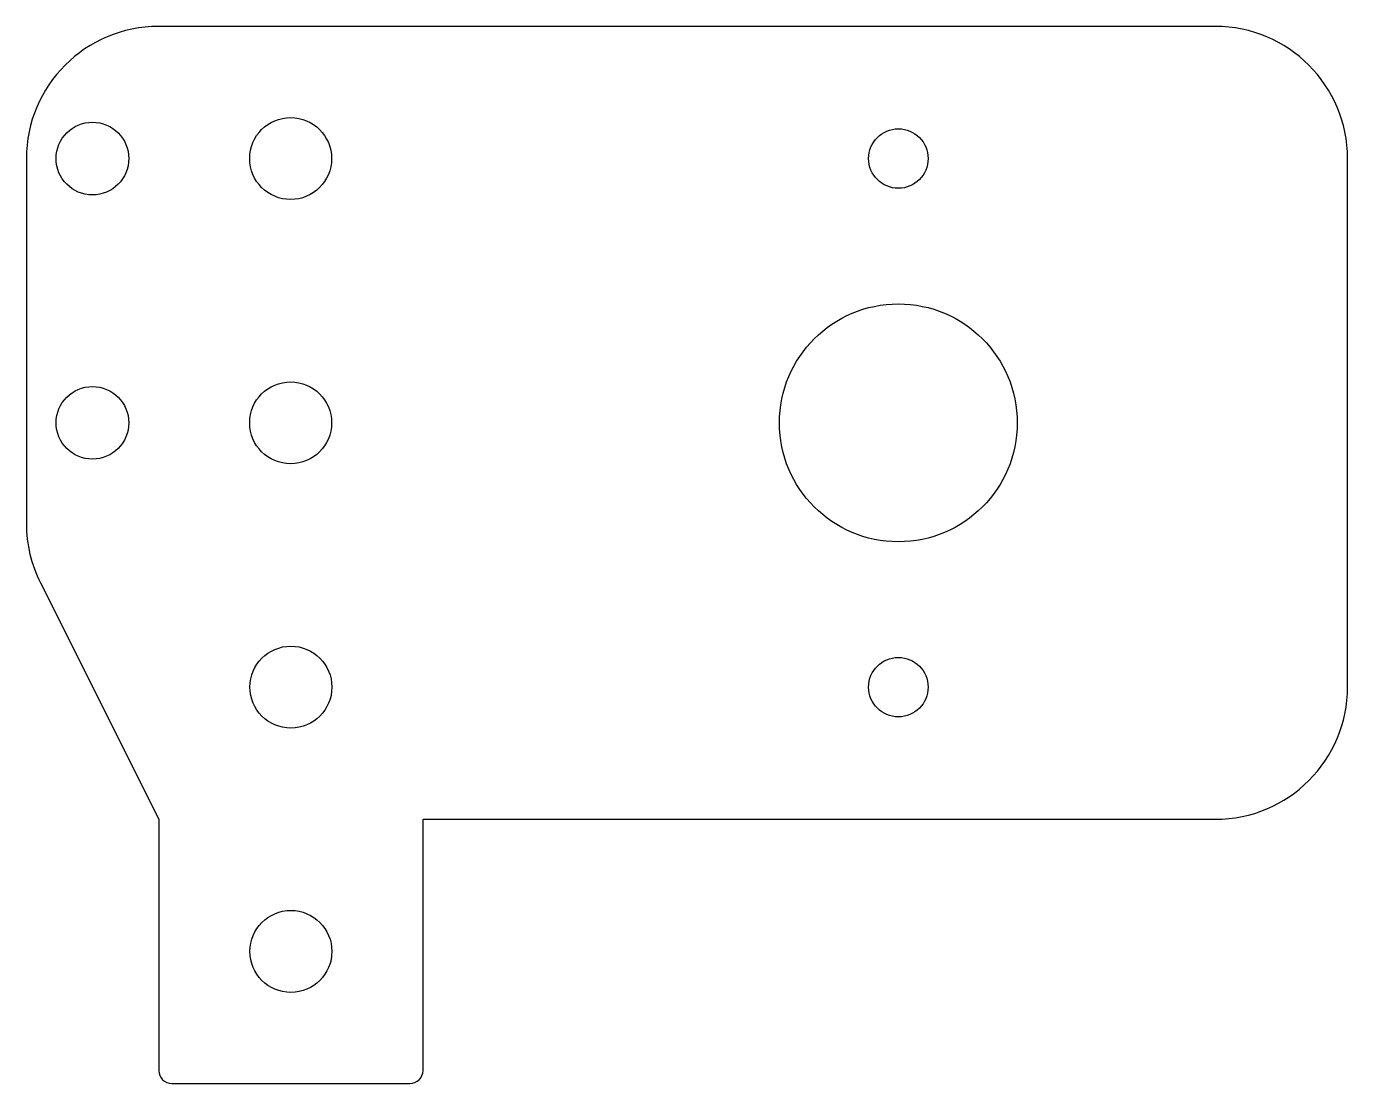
# Model space of a CAD drawing. Header units: millimetres. Extents: x -61.1 to 38.9, y -80.5 to -0.5.
import ezdxf

# ---------------------------------------------------------------- set-up
doc = ezdxf.new("R2010")
doc.units = ezdxf.units.MM
doc.layers.get('0').update_dxf_attribs({"linetype": 'CONTINUOUS'})

msp = doc.modelspace()

# ---------------------------------------------------------------- linework, layer by layer
msp.add_lwpolyline([(28.86, -0.51), (-51.14, -0.51, 0.41421), (-61.14, -10.51), (-61.14, -38.15, 0.11643), (-60.08, -42.62), (-51.12, -60.51), (-51.12, -79.51, 0.41421), (-50.12, -80.51), (-32.12, -80.51, 0.41421), (-31.12, -79.51), (-31.12, -60.51), (28.86, -60.51, 0.41421), (38.86, -50.51), (38.86, -10.51, 0.41421)], format="xyb", close=True)
for centre, radius in [((-56.14, -10.51), 2.75), ((-41.14, -10.51), 3.1), ((4.86, -10.51), 2.25), ((4.86, -30.51), 9), ((-56.14, -30.51), 2.75), ((-41.14, -30.51), 3.1), ((-41.12, -50.51), 3.1), ((4.86, -50.51), 2.25), ((-41.12, -70.51), 3.1)]:
    msp.add_circle(centre, radius)

doc.saveas('drawing.dxf')
